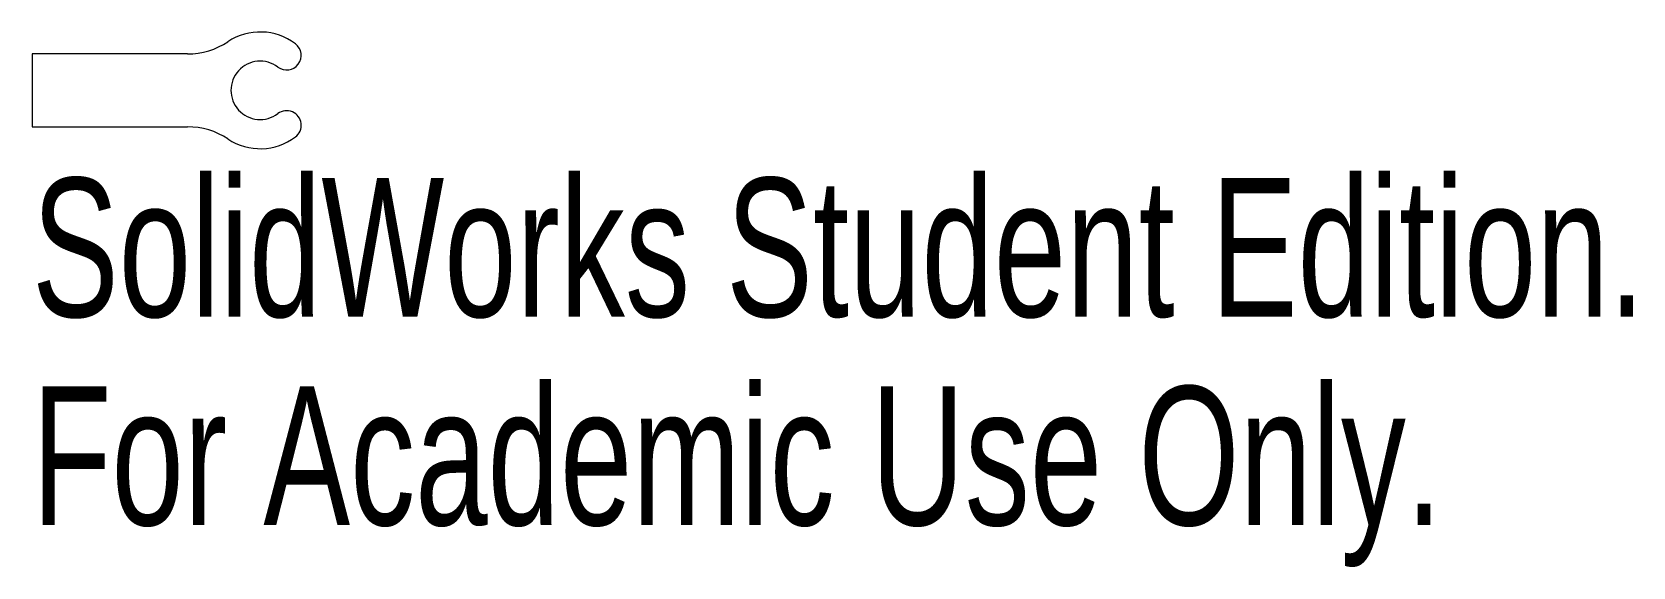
# Model space of a CAD drawing. Header units: inches. Extents: x 0 to 2.19, y -0.6 to 0.13.
import ezdxf

# ---------------------------------------------------------------- set-up
doc = ezdxf.new("R2010")
doc.units = ezdxf.units.IN
doc.header["$MEASUREMENT"] = 0
doc.styles.add('SLDTEXTSTYLE0', font='TXT', dxfattribs={"width": 0.7})

msp = doc.modelspace()

# ---------------------------------------------------------------- linework, layer by layer
at = {"color": 7, "linetype": 'Continuous', "lineweight": 15}
for p, q in [((0.213, 0.1), (0, 0.1)), ((0, 0.1), (0, 0)), ((0, 0), (0.213, 0))]:
    msp.add_line(p, q, dxfattribs=at)
for centre, radius, start, end in [((0.213, 0.2), 0.1, 270, 303.5573), ((0.3124, 0.05), 0.08, 53, 123.5573), ((0.3486, 0.0979), 0.02, 233, 53), ((0.3124, 0.05), 0.04, 53, 307), ((0.3486, 0.0021), 0.02, 307, 127), ((0.213, -0.1), 0.1, 56.4427, 90), ((0.3124, 0.05), 0.08, 236.4427, 307)]:
    msp.add_arc(centre, radius, start, end, dxfattribs=at)

# ---------------------------------------------------------------- texts
at = {"color": 7, "linetype": 'Continuous', "char_height": 0.1903, "attachment_point": 1, "style": 'SLDTEXTSTYLE0'}
for s, insert in [('SolidWorks Student Edition.', (0, -0.0701)), ('For Academic Use Only.', (0, -0.3556))]:
    msp.add_mtext(s, dxfattribs=dict(at, insert=insert))

doc.saveas('drawing.dxf')
